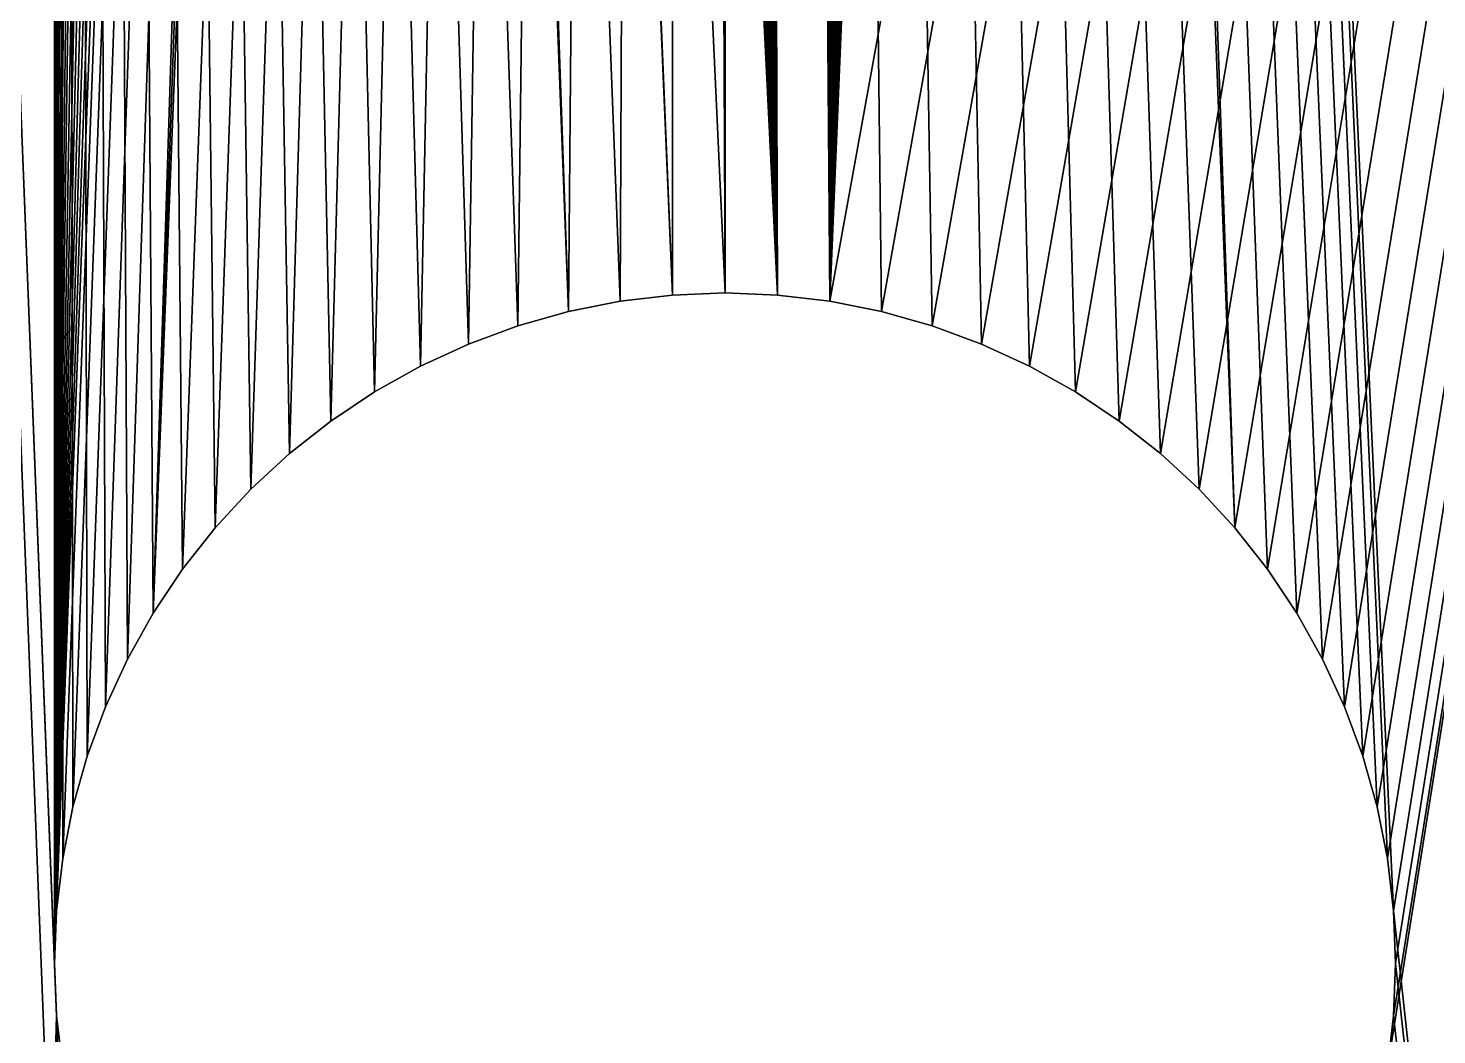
# Model space of a CAD drawing. Extents: x -23571 to -21677, y -4615 to -3990.
# Drawn here: x -23498.6 to -23491.24, y -4354.75 to -4349.5 of the extents above; entities that cross this region are included whole.
import ezdxf

# ---------------------------------------------------------------- set-up
doc = ezdxf.new("R2010")
doc.units = 0
doc.header["$MEASUREMENT"] = 0
doc.layers.add('ARCHITEKTURA_OBECN_', color=7, linetype='CONTINUOUS')

# ---------------------------------------------------------------- blocks, each defined once
blk = doc.blocks.new('*X31')
at = {"layer": 'ARCHITEKTURA_OBECN_', "color": 0, "linetype": 'Continuous'}
mesh = blk.add_polyface(dxfattribs=at)
corners = [(-23498.2875, -4429.4623, -210.4837), (-23498.3621, -4429.1978, -210.4837), (-23495.7758, -4498.9774, -210.4837), (-23498.4157, -4428.9283, -210.4837), (-23498.448, -4428.6553, -210.4837), (-23498.4588, -4428.3807, -210.4837), (-23504.9588, -4189.3807, -210.4837), (-23504.9588, -4593.3807, -210.4837), (-23498.448, -4428.1061, -210.4837), (-23497.943, -4356.2095, -210.4837), (-23495.7758, -4424.9774, -210.4837), (-23495.5063, -4424.9238, -210.4837), (-23495.2334, -4424.8915, -210.4837), (-23494.9588, -4424.8807, -210.4837), (-23497.2319, -4357.0422, -210.4837), (-23494.6842, -4424.8915, -210.4837), (-23497.016, -4357.2123, -210.4837), (-23494.9588, -4357.8807, -210.4837), (-23494.4113, -4424.9238, -210.4837), (-23494.6842, -4357.87, -210.4837), (-23495.2334, -4357.87, -210.4837), (-23491.4696, -4428.6553, -210.4837), (-23491.5019, -4428.9283, -210.4837), (-23494.6842, -4498.8915, -210.4837), (-23491.5555, -4429.1978, -210.4837), (-23491.6301, -4429.4623, -210.4837), (-23494.4113, -4498.9238, -210.4837), (-23464.9588, -4187.3807, -210.4837), (-23494.1417, -4498.9774, -210.4837), (-23493.8772, -4499.052, -210.4837), (-23493.6194, -4499.1472, -210.4837), (-23493.3698, -4499.2622, -210.4837), (-23493.13, -4499.3965, -210.4837), (-23492.9015, -4499.5492, -210.4837), (-23492.6857, -4499.7193, -210.4837), (-23492.4839, -4499.9059, -210.4837), (-23492.2974, -4500.1077, -210.4837), (-23492.1272, -4500.3235, -210.4837), (-23491.9745, -4500.552, -210.4837), (-23491.8403, -4500.7918, -210.4837), (-23491.7252, -4501.0413, -210.4837), (-23491.6301, -4501.2992, -210.4837), (-23491.5555, -4501.5637, -210.4837), (-23491.5019, -4501.8332, -210.4837), (-23464.9588, -4595.3807, -210.4837)]
mesh.append_faces([[corners[k] for k in face] for face in [(9, 10, 11), (17, 15, 18), (43, 44, 27)]], dxfattribs={"vtx0": -1, "vtx2": -1, "color": 0})
mesh.append_faces([[corners[k] for k in face] for face in [(0, 1, 2), (1, 3, 2), (3, 4, 2), (4, 5, 2), (6, 7, 8), (11, 12, 9), (12, 13, 14), (13, 15, 16), (19, 17, 18), (17, 20, 15), (21, 22, 23), (22, 24, 23), (24, 25, 23), (23, 26, 27), (26, 28, 27), (28, 29, 27), (29, 30, 27), (30, 31, 27), (31, 32, 27), (32, 33, 27), (33, 34, 27), (34, 35, 27), (35, 36, 27), (36, 37, 27), (37, 38, 27), (38, 39, 27), (39, 40, 27), (40, 41, 27), (41, 42, 27), (42, 43, 27)]], dxfattribs={"vtx1": -1, "vtx2": -1, "color": 0})
mesh = blk.add_polyface(dxfattribs=at)
corners = [(-23498.448, -4428.1061, -210.4837), (-23498.4157, -4427.8332, -210.4837), (-23504.9588, -4189.3807, -210.4837), (-23498.3621, -4427.5637, -210.4837), (-23498.2875, -4427.2992, -210.4837), (-23498.1924, -4427.0413, -210.4837), (-23498.0773, -4426.7918, -210.4837), (-23497.943, -4426.552, -210.4837), (-23497.7903, -4426.3235, -210.4837), (-23497.6202, -4426.1077, -210.4837), (-23497.4337, -4425.9059, -210.4837), (-23497.2319, -4425.7193, -210.4837), (-23497.016, -4425.5492, -210.4837), (-23496.7875, -4425.3965, -210.4837), (-23496.5478, -4425.2622, -210.4837), (-23496.2982, -4425.1472, -210.4837), (-23496.0403, -4425.052, -210.4837), (-23495.7758, -4424.9774, -210.4837), (-23498.4157, -4354.9283, -210.4837), (-23498.448, -4354.6553, -210.4837), (-23498.4588, -4354.3807, -210.4837), (-23493.13, -4425.3965, -210.4837), (-23492.9015, -4425.5492, -210.4837), (-23464.9588, -4187.3807, -210.4837), (-23492.6857, -4425.7193, -210.4837), (-23492.4839, -4425.9059, -210.4837), (-23492.2974, -4426.1077, -210.4837), (-23492.1272, -4426.3235, -210.4837), (-23491.9745, -4426.552, -210.4837), (-23491.8403, -4426.7918, -210.4837), (-23491.7252, -4427.0413, -210.4837), (-23491.6301, -4427.2992, -210.4837), (-23491.5555, -4427.5637, -210.4837), (-23491.5019, -4427.8332, -210.4837), (-23491.4696, -4428.1061, -210.4837), (-23491.4588, -4428.3807, -210.4837), (-23491.4696, -4428.6553, -210.4837), (-23494.6842, -4498.8915, -210.4837)]
mesh.append_faces([[corners[k] for k in face] for face in [(36, 37, 23)]], dxfattribs={"vtx0": -1, "vtx1": -1, "vtx2": -1, "color": 0})
mesh.append_faces([[corners[k] for k in face] for face in [(0, 1, 2), (1, 3, 2), (3, 4, 2), (4, 5, 2), (5, 6, 2), (6, 7, 2), (7, 8, 2), (8, 9, 2), (9, 10, 2), (10, 11, 2), (11, 12, 2), (12, 13, 2), (13, 14, 2), (14, 15, 2), (15, 16, 2), (16, 17, 2), (18, 19, 17), (19, 20, 17), (21, 22, 23), (22, 24, 23), (24, 25, 23), (25, 26, 23), (26, 27, 23), (27, 28, 23), (28, 29, 23), (29, 30, 23), (30, 31, 23), (31, 32, 23), (32, 33, 23), (33, 34, 23), (34, 35, 23), (35, 36, 23)]], dxfattribs={"vtx1": -1, "vtx2": -1, "color": 0})
mesh = blk.add_polyface(dxfattribs=at)
corners = [(-23498.4588, -4354.3807, -210.4837), (-23504.9588, -4189.3807, -210.4837), (-23495.7758, -4424.9774, -210.4837), (-23498.4588, -4280.3807, -210.4837), (-23498.448, -4354.1061, -210.4837), (-23498.4157, -4353.8332, -210.4837), (-23498.3621, -4353.5637, -210.4837), (-23498.2875, -4353.2992, -210.4837), (-23498.1924, -4353.0413, -210.4837), (-23498.0773, -4352.7918, -210.4837), (-23497.943, -4352.552, -210.4837), (-23497.7903, -4352.3235, -210.4837), (-23497.6202, -4352.1077, -210.4837), (-23497.4337, -4351.9059, -210.4837), (-23497.2319, -4351.7193, -210.4837), (-23497.016, -4351.5492, -210.4837), (-23496.7875, -4351.3965, -210.4837), (-23496.5478, -4351.2622, -210.4837), (-23496.2982, -4351.1472, -210.4837), (-23496.0403, -4351.052, -210.4837), (-23495.7758, -4350.9774, -210.4837), (-23498.1924, -4281.7201, -210.4837), (-23495.5063, -4350.9238, -210.4837), (-23495.2334, -4350.8915, -210.4837), (-23494.9588, -4350.8807, -210.4837), (-23498.0773, -4281.9697, -210.4837), (-23494.6842, -4350.8915, -210.4837), (-23494.4113, -4283.8376, -210.4837), (-23494.6842, -4283.87, -210.4837), (-23494.4113, -4350.9238, -210.4837), (-23494.9588, -4283.8807, -210.4837), (-23495.2334, -4283.87, -210.4837), (-23495.5063, -4283.8376, -210.4837), (-23491.5019, -4354.9283, -210.4837), (-23494.4113, -4424.9238, -210.4837), (-23464.9588, -4187.3807, -210.4837), (-23494.1417, -4424.9774, -210.4837), (-23493.8772, -4425.052, -210.4837), (-23493.6194, -4425.1472, -210.4837), (-23493.3698, -4425.2622, -210.4837), (-23493.13, -4425.3965, -210.4837)]
mesh.append_faces([[corners[k] for k in face] for face in [(0, 1, 2), (33, 34, 35)]], dxfattribs={"vtx0": -1, "vtx1": -1, "vtx2": -1, "color": 0})
mesh.append_faces([[corners[k] for k in face] for face in [(3, 0, 4), (21, 20, 22), (30, 26, 29)]], dxfattribs={"vtx0": -1, "vtx2": -1, "color": 0})
mesh.append_faces([[corners[k] for k in face] for face in [(4, 5, 3), (5, 6, 3), (6, 7, 3), (7, 8, 3), (8, 9, 3), (9, 10, 3), (10, 11, 3), (11, 12, 3), (12, 13, 3), (13, 14, 3), (14, 15, 3), (15, 16, 3), (16, 17, 3), (17, 18, 3), (18, 19, 3), (19, 20, 3), (22, 23, 21), (23, 24, 25), (24, 26, 25), (27, 28, 29), (28, 30, 29), (30, 31, 26), (31, 32, 26), (34, 36, 35), (36, 37, 35), (37, 38, 35), (38, 39, 35), (39, 40, 35)]], dxfattribs={"vtx1": -1, "vtx2": -1, "color": 0})
mesh = blk.add_polyface(dxfattribs=at)
corners = [(-23498.448, -4280.6553, -210.4837), (-23498.4588, -4280.3807, -210.4837), (-23495.7758, -4350.9774, -210.4837), (-23504.9588, -4189.3807, -210.4837), (-23498.4588, -4354.3807, -210.4837), (-23498.448, -4280.1061, -210.4837), (-23498.4157, -4279.8332, -210.4837), (-23498.3621, -4279.5637, -210.4837), (-23498.2875, -4279.2992, -210.4837), (-23498.1924, -4279.0413, -210.4837), (-23494.9588, -4209.8807, -210.4837), (-23494.1417, -4276.9774, -210.4837), (-23493.8772, -4277.052, -210.4837), (-23491.5019, -4279.8332, -210.4837), (-23491.4696, -4280.1061, -210.4837), (-23464.9588, -4187.3807, -210.4837), (-23491.4588, -4280.3807, -210.4837), (-23491.4696, -4280.6553, -210.4837), (-23491.5019, -4280.9283, -210.4837), (-23494.4113, -4350.9238, -210.4837), (-23494.1417, -4350.9774, -210.4837), (-23493.8772, -4351.052, -210.4837), (-23493.6194, -4351.1472, -210.4837), (-23493.3698, -4351.2622, -210.4837), (-23493.13, -4351.3965, -210.4837), (-23492.9015, -4351.5492, -210.4837), (-23492.6857, -4351.7193, -210.4837), (-23492.4839, -4351.9059, -210.4837), (-23492.2974, -4352.1077, -210.4837), (-23492.1272, -4352.3235, -210.4837), (-23491.9745, -4352.552, -210.4837), (-23491.8403, -4352.7918, -210.4837), (-23491.7252, -4353.0413, -210.4837), (-23491.6301, -4353.2992, -210.4837), (-23491.5555, -4353.5637, -210.4837), (-23491.5019, -4353.8332, -210.4837), (-23491.4696, -4354.1061, -210.4837), (-23491.4588, -4354.3807, -210.4837), (-23491.4696, -4354.6553, -210.4837), (-23491.5019, -4354.9283, -210.4837)]
mesh.append_faces([[corners[k] for k in face] for face in [(3, 4, 1), (18, 19, 15)]], dxfattribs={"vtx0": -1, "vtx1": -1, "vtx2": -1, "color": 0})
mesh.append_faces([[corners[k] for k in face] for face in [(10, 11, 12)]], dxfattribs={"vtx0": -1, "vtx2": -1, "color": 0})
mesh.append_faces([[corners[k] for k in face] for face in [(0, 1, 2), (1, 5, 3), (5, 6, 3), (6, 7, 3), (7, 8, 3), (8, 9, 3), (13, 14, 15), (14, 16, 15), (16, 17, 15), (17, 18, 15), (19, 20, 15), (20, 21, 15), (21, 22, 15), (22, 23, 15), (23, 24, 15), (24, 25, 15), (25, 26, 15), (26, 27, 15), (27, 28, 15), (28, 29, 15), (29, 30, 15), (30, 31, 15), (31, 32, 15), (32, 33, 15), (33, 34, 15), (34, 35, 15), (35, 36, 15), (36, 37, 15), (37, 38, 15), (38, 39, 15)]], dxfattribs={"vtx1": -1, "vtx2": -1, "color": 0})
mesh = blk.add_polyface(dxfattribs=at)
corners = [(-23495.2334, -4283.87, -216.4837), (-23497.7903, -4352.3235, -216.4837), (-23497.943, -4352.552, -216.4837), (-23498.0773, -4352.7918, -216.4837), (-23495.7758, -4283.784, -216.4837), (-23498.1924, -4353.0413, -216.4837), (-23498.2875, -4353.2992, -216.4837), (-23498.3621, -4353.5637, -216.4837), (-23498.4157, -4353.8332, -216.4837), (-23498.448, -4354.1061, -216.4837), (-23498.4588, -4354.3807, -216.4837), (-23494.9588, -4283.8807, -216.4837), (-23492.2974, -4352.1077, -216.4837), (-23492.4839, -4351.9059, -216.4837), (-23492.6857, -4351.7193, -216.4837), (-23492.9015, -4351.5492, -216.4837), (-23493.13, -4351.3965, -216.4837), (-23496.7875, -4351.3965, -216.4837), (-23497.016, -4351.5492, -216.4837), (-23497.2319, -4351.7193, -216.4837), (-23497.4337, -4351.9059, -216.4837), (-23497.6202, -4352.1077, -216.4837), (-23491.4696, -4354.1061, -216.4837), (-23491.5019, -4353.8332, -216.4837), (-23494.6842, -4283.87, -216.4837), (-23491.5555, -4353.5637, -216.4837), (-23491.6301, -4353.2992, -216.4837), (-23491.7252, -4353.0413, -216.4837), (-23491.8403, -4352.7918, -216.4837), (-23491.9745, -4352.552, -216.4837), (-23492.1272, -4352.3235, -216.4837), (-23494.1417, -4209.784, -216.4837), (-23493.8772, -4209.7094, -216.4837), (-23464.9588, -4595.3807, -216.4837), (-23493.6194, -4209.6143, -216.4837), (-23493.3698, -4209.4993, -216.4837), (-23493.13, -4209.365, -216.4837), (-23492.9015, -4209.2123, -216.4837), (-23492.6857, -4209.0422, -216.4837), (-23492.4839, -4208.8556, -216.4837), (-23464.9588, -4187.3807, -216.4837)]
mesh.append_faces([[corners[k] for k in face] for face in [(0, 1, 2), (11, 12, 13), (39, 40, 33)]], dxfattribs={"vtx0": -1, "vtx2": -1, "color": 0})
mesh.append_faces([[corners[k] for k in face] for face in [(2, 3, 4), (3, 5, 4), (5, 6, 4), (6, 7, 4), (7, 8, 4), (8, 9, 4), (9, 10, 4), (13, 14, 11), (14, 15, 11), (15, 16, 11), (17, 18, 0), (18, 19, 0), (19, 20, 0), (20, 21, 0), (21, 1, 0), (22, 23, 24), (23, 25, 24), (25, 26, 24), (26, 27, 24), (27, 28, 24), (28, 29, 24), (29, 30, 24), (30, 12, 24), (31, 32, 33), (32, 34, 33), (34, 35, 33), (35, 36, 33), (36, 37, 33), (37, 38, 33), (38, 39, 33)]], dxfattribs={"vtx1": -1, "vtx2": -1, "color": 0})
mesh = blk.add_polyface(dxfattribs=at)
corners = [(-23504.9588, -4593.3807, -216.4837), (-23504.9588, -4189.3807, -216.4837), (-23498.448, -4354.6553, -216.4837), (-23497.943, -4426.552, -216.4837), (-23495.7758, -4357.784, -216.4837), (-23495.5063, -4357.8376, -216.4837), (-23495.2334, -4357.87, -216.4837), (-23494.9588, -4357.8807, -216.4837), (-23497.7903, -4426.3235, -216.4837), (-23494.6842, -4357.87, -216.4837), (-23497.6202, -4426.1077, -216.4837), (-23494.4113, -4424.9238, -216.4837), (-23494.6842, -4424.8915, -216.4837), (-23494.4113, -4357.8376, -216.4837), (-23494.9588, -4424.8807, -216.4837), (-23495.2334, -4424.8915, -216.4837), (-23495.5063, -4424.9238, -216.4837), (-23494.6842, -4283.87, -216.4837), (-23494.4113, -4283.8376, -216.4837), (-23464.9588, -4595.3807, -216.4837), (-23494.1417, -4283.784, -216.4837), (-23493.8772, -4283.7094, -216.4837), (-23493.6194, -4283.6143, -216.4837), (-23493.3698, -4283.4993, -216.4837), (-23493.13, -4283.365, -216.4837), (-23492.9015, -4283.2123, -216.4837), (-23492.6857, -4283.0422, -216.4837), (-23492.4839, -4282.8556, -216.4837), (-23492.2974, -4282.6538, -216.4837), (-23492.1272, -4282.438, -216.4837), (-23491.9745, -4282.2095, -216.4837), (-23491.8403, -4281.9697, -216.4837), (-23491.7252, -4281.7201, -216.4837), (-23491.6301, -4281.4623, -216.4837), (-23491.5555, -4281.1978, -216.4837), (-23491.5019, -4280.9283, -216.4837), (-23491.4696, -4280.6553, -216.4837), (-23491.4588, -4280.3807, -216.4837), (-23491.4696, -4280.1061, -216.4837), (-23494.6842, -4209.87, -216.4837), (-23494.4113, -4209.8376, -216.4837), (-23494.1417, -4209.784, -216.4837)]
mesh.append_faces([[corners[k] for k in face] for face in [(38, 39, 19)]], dxfattribs={"vtx0": -1, "vtx1": -1, "vtx2": -1, "color": 0})
mesh.append_faces([[corners[k] for k in face] for face in [(3, 4, 5), (14, 9, 13)]], dxfattribs={"vtx0": -1, "vtx2": -1, "color": 0})
mesh.append_faces([[corners[k] for k in face] for face in [(0, 1, 2), (5, 6, 3), (6, 7, 8), (7, 9, 10), (11, 12, 13), (12, 14, 13), (14, 15, 9), (15, 16, 9), (17, 18, 19), (18, 20, 19), (20, 21, 19), (21, 22, 19), (22, 23, 19), (23, 24, 19), (24, 25, 19), (25, 26, 19), (26, 27, 19), (27, 28, 19), (28, 29, 19), (29, 30, 19), (30, 31, 19), (31, 32, 19), (32, 33, 19), (33, 34, 19), (34, 35, 19), (35, 36, 19), (36, 37, 19), (37, 38, 19), (39, 40, 19), (40, 41, 19)]], dxfattribs={"vtx1": -1, "vtx2": -1, "color": 0})
mesh = blk.add_polyface(dxfattribs=at)
corners = [(-23495.2334, -4209.87, -216.4837), (-23497.7903, -4278.3235, -216.4837), (-23497.943, -4278.552, -216.4837), (-23498.4588, -4280.3807, -216.4837), (-23498.4588, -4354.3807, -216.4837), (-23504.9588, -4189.3807, -216.4837), (-23494.9588, -4209.8807, -216.4837), (-23492.2974, -4278.1077, -216.4837), (-23492.4839, -4277.9059, -216.4837), (-23492.6857, -4277.7193, -216.4837), (-23492.9015, -4277.5492, -216.4837), (-23493.13, -4277.3965, -216.4837), (-23493.3698, -4277.2622, -216.4837), (-23493.6194, -4277.1472, -216.4837), (-23493.8772, -4277.052, -216.4837), (-23494.1417, -4276.9774, -216.4837), (-23494.4113, -4276.9238, -216.4837), (-23494.6842, -4276.8915, -216.4837), (-23495.2334, -4276.8915, -216.4837), (-23495.5063, -4276.9238, -216.4837), (-23495.7758, -4276.9774, -216.4837), (-23496.0403, -4277.052, -216.4837), (-23496.2982, -4277.1472, -216.4837), (-23496.5478, -4277.2622, -216.4837), (-23496.7875, -4277.3965, -216.4837), (-23497.016, -4277.5492, -216.4837), (-23497.2319, -4277.7193, -216.4837), (-23497.4337, -4277.9059, -216.4837), (-23497.6202, -4278.1077, -216.4837), (-23498.448, -4280.6553, -216.4837), (-23498.448, -4354.6553, -216.4837), (-23491.4696, -4280.1061, -216.4837), (-23491.5019, -4279.8332, -216.4837), (-23494.6842, -4209.87, -216.4837), (-23491.5555, -4279.5637, -216.4837), (-23491.6301, -4279.2992, -216.4837), (-23491.7252, -4279.0413, -216.4837), (-23491.8403, -4278.7918, -216.4837), (-23491.9745, -4278.552, -216.4837), (-23492.1272, -4278.3235, -216.4837)]
mesh.append_faces([[corners[k] for k in face] for face in [(3, 4, 5)]], dxfattribs={"vtx0": -1, "vtx1": -1, "vtx2": -1, "color": 0})
mesh.append_faces([[corners[k] for k in face] for face in [(0, 1, 2), (6, 7, 8), (4, 3, 29), (5, 4, 30)]], dxfattribs={"vtx0": -1, "vtx2": -1, "color": 0})
mesh.append_faces([[corners[k] for k in face] for face in [(8, 9, 6), (9, 10, 6), (10, 11, 6), (11, 12, 6), (12, 13, 6), (13, 14, 6), (14, 15, 6), (15, 16, 6), (16, 17, 6), (18, 19, 0), (19, 20, 0), (20, 21, 0), (21, 22, 0), (22, 23, 0), (23, 24, 0), (24, 25, 0), (25, 26, 0), (26, 27, 0), (27, 28, 0), (28, 1, 0), (31, 32, 33), (32, 34, 33), (34, 35, 33), (35, 36, 33), (36, 37, 33), (37, 38, 33), (38, 39, 33), (39, 7, 33)]], dxfattribs={"vtx1": -1, "vtx2": -1, "color": 0})
mesh = blk.add_polyface(dxfattribs=at)
corners = [(-23498.448, -4280.6553, -216.4837), (-23498.4157, -4280.9283, -216.4837), (-23498.4588, -4354.3807, -216.4837), (-23498.3621, -4281.1978, -216.4837), (-23498.2875, -4281.4623, -216.4837), (-23498.1924, -4281.7201, -216.4837), (-23498.0773, -4281.9697, -216.4837), (-23497.943, -4282.2095, -216.4837), (-23497.7903, -4282.438, -216.4837), (-23497.6202, -4282.6538, -216.4837), (-23497.4337, -4282.8556, -216.4837), (-23497.2319, -4283.0422, -216.4837), (-23497.016, -4283.2123, -216.4837), (-23496.7875, -4283.365, -216.4837), (-23496.5478, -4283.4993, -216.4837), (-23496.2982, -4283.6143, -216.4837), (-23496.0403, -4283.7094, -216.4837), (-23495.7758, -4283.784, -216.4837), (-23497.943, -4352.552, -216.4837), (-23495.5063, -4283.8376, -216.4837), (-23495.2334, -4283.87, -216.4837), (-23493.13, -4351.3965, -216.4837), (-23493.3698, -4351.2622, -216.4837), (-23494.9588, -4283.8807, -216.4837), (-23493.6194, -4351.1472, -216.4837), (-23493.8772, -4351.052, -216.4837), (-23494.1417, -4350.9774, -216.4837), (-23494.4113, -4350.9238, -216.4837), (-23494.6842, -4350.8915, -216.4837), (-23494.9588, -4350.8807, -216.4837), (-23495.2334, -4350.8915, -216.4837), (-23495.5063, -4350.9238, -216.4837), (-23495.7758, -4350.9774, -216.4837), (-23496.0403, -4351.052, -216.4837), (-23496.2982, -4351.1472, -216.4837), (-23496.5478, -4351.2622, -216.4837), (-23496.7875, -4351.3965, -216.4837), (-23492.2974, -4352.1077, -216.4837), (-23494.6842, -4283.87, -216.4837)]
mesh.append_faces([[corners[k] for k in face] for face in [(18, 17, 19), (29, 20, 23), (37, 23, 38)]], dxfattribs={"vtx0": -1, "vtx2": -1, "color": 0})
mesh.append_faces([[corners[k] for k in face] for face in [(0, 1, 2), (1, 3, 2), (3, 4, 2), (4, 5, 2), (5, 6, 2), (6, 7, 2), (7, 8, 2), (8, 9, 2), (9, 10, 2), (10, 11, 2), (11, 12, 2), (12, 13, 2), (13, 14, 2), (14, 15, 2), (15, 16, 2), (16, 17, 2), (19, 20, 18), (21, 22, 23), (22, 24, 23), (24, 25, 23), (25, 26, 23), (26, 27, 23), (27, 28, 23), (28, 29, 23), (29, 30, 20), (30, 31, 20), (31, 32, 20), (32, 33, 20), (33, 34, 20), (34, 35, 20), (35, 36, 20)]], dxfattribs={"vtx1": -1, "vtx2": -1, "color": 0})
mesh = blk.add_polyface(dxfattribs=at)
corners = [(-23495.2334, -4350.8915, -210.4837), (-23498.0773, -4281.9697, -210.4837), (-23498.1924, -4281.7201, -210.4837), (-23498.2875, -4281.4623, -210.4837), (-23495.7758, -4350.9774, -210.4837), (-23498.3621, -4281.1978, -210.4837), (-23498.4157, -4280.9283, -210.4837), (-23498.448, -4280.6553, -210.4837), (-23491.5019, -4280.9283, -210.4837), (-23491.5555, -4281.1978, -210.4837), (-23494.4113, -4350.9238, -210.4837), (-23491.6301, -4281.4623, -210.4837), (-23491.7252, -4281.7201, -210.4837), (-23491.8403, -4281.9697, -210.4837), (-23491.9745, -4282.2095, -210.4837), (-23492.1272, -4282.438, -210.4837), (-23492.2974, -4282.6538, -210.4837), (-23492.4839, -4282.8556, -210.4837), (-23492.6857, -4283.0422, -210.4837), (-23492.9015, -4283.2123, -210.4837), (-23493.13, -4283.365, -210.4837), (-23493.3698, -4283.4993, -210.4837), (-23493.6194, -4283.6143, -210.4837), (-23493.8772, -4283.7094, -210.4837), (-23494.1417, -4283.784, -210.4837), (-23494.4113, -4283.8376, -210.4837), (-23495.5063, -4283.8376, -210.4837), (-23495.7758, -4283.784, -210.4837), (-23494.6842, -4350.8915, -210.4837), (-23496.0403, -4283.7094, -210.4837), (-23496.2982, -4283.6143, -210.4837), (-23496.5478, -4283.4993, -210.4837), (-23496.7875, -4283.365, -210.4837), (-23497.016, -4283.2123, -210.4837), (-23497.2319, -4283.0422, -210.4837), (-23497.4337, -4282.8556, -210.4837), (-23497.6202, -4282.6538, -210.4837), (-23497.7903, -4282.438, -210.4837), (-23497.943, -4282.2095, -210.4837)]
mesh.append_faces([[corners[k] for k in face] for face in [(0, 1, 2)]], dxfattribs={"vtx0": -1, "vtx2": -1, "color": 0})
mesh.append_faces([[corners[k] for k in face] for face in [(2, 3, 4), (3, 5, 4), (5, 6, 4), (6, 7, 4), (8, 9, 10), (9, 11, 10), (11, 12, 10), (12, 13, 10), (13, 14, 10), (14, 15, 10), (15, 16, 10), (16, 17, 10), (17, 18, 10), (18, 19, 10), (19, 20, 10), (20, 21, 10), (21, 22, 10), (22, 23, 10), (23, 24, 10), (24, 25, 10), (26, 27, 28), (27, 29, 28), (29, 30, 28), (30, 31, 28), (31, 32, 28), (32, 33, 28), (33, 34, 28), (34, 35, 28), (35, 36, 28), (36, 37, 28), (37, 38, 28), (38, 1, 28)]], dxfattribs={"vtx1": -1, "vtx2": -1, "color": 0})
mesh = blk.add_polyface(dxfattribs=at)
corners = [(-23498.448, -4354.6553, -216.4837), (-23498.4157, -4354.9283, -216.4837), (-23504.9588, -4593.3807, -216.4837), (-23498.3621, -4355.1978, -216.4837), (-23498.2875, -4355.4623, -216.4837), (-23498.1924, -4355.7201, -216.4837), (-23498.0773, -4355.9697, -216.4837), (-23497.943, -4356.2095, -216.4837), (-23497.7903, -4356.438, -216.4837), (-23497.6202, -4356.6538, -216.4837), (-23497.4337, -4356.8556, -216.4837), (-23497.2319, -4357.0422, -216.4837), (-23497.016, -4357.2123, -216.4837), (-23496.7875, -4357.365, -216.4837), (-23496.5478, -4357.4993, -216.4837), (-23496.2982, -4357.6143, -216.4837), (-23496.0403, -4357.7094, -216.4837), (-23495.7758, -4357.784, -216.4837), (-23498.448, -4428.1061, -216.4837), (-23498.4588, -4428.3807, -216.4837), (-23493.6194, -4357.6143, -216.4837), (-23493.3698, -4357.4993, -216.4837), (-23464.9588, -4595.3807, -216.4837), (-23493.13, -4357.365, -216.4837), (-23492.9015, -4357.2123, -216.4837), (-23492.6857, -4357.0422, -216.4837), (-23492.4839, -4356.8556, -216.4837), (-23492.2974, -4356.6538, -216.4837), (-23492.1272, -4356.438, -216.4837), (-23491.9745, -4356.2095, -216.4837), (-23491.8403, -4355.9697, -216.4837), (-23491.7252, -4355.7201, -216.4837), (-23491.6301, -4355.4623, -216.4837), (-23491.5555, -4355.1978, -216.4837), (-23491.5019, -4354.9283, -216.4837), (-23491.4696, -4354.6553, -216.4837), (-23491.4588, -4354.3807, -216.4837), (-23491.4696, -4354.1061, -216.4837), (-23494.6842, -4283.87, -216.4837)]
mesh.append_faces([[corners[k] for k in face] for face in [(37, 38, 22)]], dxfattribs={"vtx0": -1, "vtx1": -1, "vtx2": -1, "color": 0})
mesh.append_faces([[corners[k] for k in face] for face in [(0, 1, 2), (1, 3, 2), (3, 4, 2), (4, 5, 2), (5, 6, 2), (6, 7, 2), (7, 8, 2), (8, 9, 2), (9, 10, 2), (10, 11, 2), (11, 12, 2), (12, 13, 2), (13, 14, 2), (14, 15, 2), (15, 16, 2), (16, 17, 2), (18, 19, 17), (20, 21, 22), (21, 23, 22), (23, 24, 22), (24, 25, 22), (25, 26, 22), (26, 27, 22), (27, 28, 22), (28, 29, 22), (29, 30, 22), (30, 31, 22), (31, 32, 22), (32, 33, 22), (33, 34, 22), (34, 35, 22), (35, 36, 22), (36, 37, 22)]], dxfattribs={"vtx1": -1, "vtx2": -1, "color": 0})
mesh = blk.add_polyface(dxfattribs=at)
corners = [(-23495.7758, -4350.9774, -210.4837), (-23495.7758, -4350.9774, -216.4837), (-23495.5063, -4350.9238, -216.4837), (-23495.5063, -4350.9238, -210.4837)]
mesh.append_faces([[corners[k] for k in face] for face in [(3, 0, 2)]], dxfattribs={"vtx1": -1, "color": 0})
mesh.append_faces([[corners[k] for k in face] for face in [(0, 1, 2)]], dxfattribs={"vtx2": -1, "color": 0})
mesh = blk.add_polyface(dxfattribs=at)
corners = [(-23495.5063, -4350.9238, -210.4837), (-23495.5063, -4350.9238, -216.4837), (-23495.2334, -4350.8915, -216.4837), (-23495.2334, -4350.8915, -210.4837)]
mesh.append_faces([[corners[k] for k in face] for face in [(3, 0, 2)]], dxfattribs={"vtx1": -1, "color": 0})
mesh.append_faces([[corners[k] for k in face] for face in [(0, 1, 2)]], dxfattribs={"vtx2": -1, "color": 0})
mesh = blk.add_polyface(dxfattribs=at)
corners = [(-23495.2334, -4350.8915, -210.4837), (-23495.2334, -4350.8915, -216.4837), (-23494.9588, -4350.8807, -216.4837), (-23494.9588, -4350.8807, -210.4837)]
mesh.append_faces([[corners[k] for k in face] for face in [(3, 0, 2)]], dxfattribs={"vtx1": -1, "color": 0})
mesh.append_faces([[corners[k] for k in face] for face in [(0, 1, 2)]], dxfattribs={"vtx2": -1, "color": 0})
mesh = blk.add_polyface(dxfattribs=at)
corners = [(-23494.9588, -4350.8807, -210.4837), (-23494.9588, -4350.8807, -216.4837), (-23494.6842, -4350.8915, -216.4837), (-23494.6842, -4350.8915, -210.4837)]
mesh.append_faces([[corners[k] for k in face] for face in [(3, 0, 2)]], dxfattribs={"vtx1": -1, "color": 0})
mesh.append_faces([[corners[k] for k in face] for face in [(0, 1, 2)]], dxfattribs={"vtx2": -1, "color": 0})
mesh = blk.add_polyface(dxfattribs=at)
corners = [(-23494.6842, -4350.8915, -210.4837), (-23494.6842, -4350.8915, -216.4837), (-23494.4113, -4350.9238, -216.4837), (-23494.4113, -4350.9238, -210.4837)]
mesh.append_faces([[corners[k] for k in face] for face in [(3, 0, 2)]], dxfattribs={"vtx1": -1, "color": 0})
mesh.append_faces([[corners[k] for k in face] for face in [(0, 1, 2)]], dxfattribs={"vtx2": -1, "color": 0})
mesh = blk.add_polyface(dxfattribs=at)
corners = [(-23494.4113, -4350.9238, -210.4837), (-23494.4113, -4350.9238, -216.4837), (-23494.1417, -4350.9774, -216.4837), (-23494.1417, -4350.9774, -210.4837)]
mesh.append_faces([[corners[k] for k in face] for face in [(3, 0, 2)]], dxfattribs={"vtx1": -1, "color": 0})
mesh.append_faces([[corners[k] for k in face] for face in [(0, 1, 2)]], dxfattribs={"vtx2": -1, "color": 0})
mesh = blk.add_polyface(dxfattribs=at)
corners = [(-23496.0403, -4351.052, -210.4837), (-23496.0403, -4351.052, -216.4837), (-23495.7758, -4350.9774, -216.4837), (-23495.7758, -4350.9774, -210.4837)]
mesh.append_faces([[corners[k] for k in face] for face in [(3, 0, 2)]], dxfattribs={"vtx1": -1, "color": 0})
mesh.append_faces([[corners[k] for k in face] for face in [(0, 1, 2)]], dxfattribs={"vtx2": -1, "color": 0})
mesh = blk.add_polyface(dxfattribs=at)
corners = [(-23494.1417, -4350.9774, -210.4837), (-23494.1417, -4350.9774, -216.4837), (-23493.8772, -4351.052, -216.4837), (-23493.8772, -4351.052, -210.4837)]
mesh.append_faces([[corners[k] for k in face] for face in [(3, 0, 2)]], dxfattribs={"vtx1": -1, "color": 0})
mesh.append_faces([[corners[k] for k in face] for face in [(0, 1, 2)]], dxfattribs={"vtx2": -1, "color": 0})
mesh = blk.add_polyface(dxfattribs=at)
corners = [(-23496.2982, -4351.1472, -210.4837), (-23496.2982, -4351.1472, -216.4837), (-23496.0403, -4351.052, -216.4837), (-23496.0403, -4351.052, -210.4837)]
mesh.append_faces([[corners[k] for k in face] for face in [(3, 0, 2)]], dxfattribs={"vtx1": -1, "color": 0})
mesh.append_faces([[corners[k] for k in face] for face in [(0, 1, 2)]], dxfattribs={"vtx2": -1, "color": 0})
mesh = blk.add_polyface(dxfattribs=at)
corners = [(-23493.8772, -4351.052, -210.4837), (-23493.8772, -4351.052, -216.4837), (-23493.6194, -4351.1472, -216.4837), (-23493.6194, -4351.1472, -210.4837)]
mesh.append_faces([[corners[k] for k in face] for face in [(3, 0, 2)]], dxfattribs={"vtx1": -1, "color": 0})
mesh.append_faces([[corners[k] for k in face] for face in [(0, 1, 2)]], dxfattribs={"vtx2": -1, "color": 0})
mesh = blk.add_polyface(dxfattribs=at)
corners = [(-23496.5478, -4351.2622, -210.4837), (-23496.5478, -4351.2622, -216.4837), (-23496.2982, -4351.1472, -216.4837), (-23496.2982, -4351.1472, -210.4837)]
mesh.append_faces([[corners[k] for k in face] for face in [(3, 0, 2)]], dxfattribs={"vtx1": -1, "color": 0})
mesh.append_faces([[corners[k] for k in face] for face in [(0, 1, 2)]], dxfattribs={"vtx2": -1, "color": 0})
mesh = blk.add_polyface(dxfattribs=at)
corners = [(-23493.6194, -4351.1472, -210.4837), (-23493.6194, -4351.1472, -216.4837), (-23493.3698, -4351.2622, -216.4837), (-23493.3698, -4351.2622, -210.4837)]
mesh.append_faces([[corners[k] for k in face] for face in [(3, 0, 2)]], dxfattribs={"vtx1": -1, "color": 0})
mesh.append_faces([[corners[k] for k in face] for face in [(0, 1, 2)]], dxfattribs={"vtx2": -1, "color": 0})
mesh = blk.add_polyface(dxfattribs=at)
corners = [(-23496.7875, -4351.3965, -210.4837), (-23496.7875, -4351.3965, -216.4837), (-23496.5478, -4351.2622, -216.4837), (-23496.5478, -4351.2622, -210.4837)]
mesh.append_faces([[corners[k] for k in face] for face in [(3, 0, 2)]], dxfattribs={"vtx1": -1, "color": 0})
mesh.append_faces([[corners[k] for k in face] for face in [(0, 1, 2)]], dxfattribs={"vtx2": -1, "color": 0})
mesh = blk.add_polyface(dxfattribs=at)
corners = [(-23493.3698, -4351.2622, -210.4837), (-23493.3698, -4351.2622, -216.4837), (-23493.13, -4351.3965, -216.4837), (-23493.13, -4351.3965, -210.4837)]
mesh.append_faces([[corners[k] for k in face] for face in [(3, 0, 2)]], dxfattribs={"vtx1": -1, "color": 0})
mesh.append_faces([[corners[k] for k in face] for face in [(0, 1, 2)]], dxfattribs={"vtx2": -1, "color": 0})
mesh = blk.add_polyface(dxfattribs=at)
corners = [(-23497.016, -4351.5492, -210.4837), (-23497.016, -4351.5492, -216.4837), (-23496.7875, -4351.3965, -216.4837), (-23496.7875, -4351.3965, -210.4837)]
mesh.append_faces([[corners[k] for k in face] for face in [(3, 0, 2)]], dxfattribs={"vtx1": -1, "color": 0})
mesh.append_faces([[corners[k] for k in face] for face in [(0, 1, 2)]], dxfattribs={"vtx2": -1, "color": 0})
mesh = blk.add_polyface(dxfattribs=at)
corners = [(-23493.13, -4351.3965, -210.4837), (-23493.13, -4351.3965, -216.4837), (-23492.9015, -4351.5492, -216.4837), (-23492.9015, -4351.5492, -210.4837)]
mesh.append_faces([[corners[k] for k in face] for face in [(3, 0, 2)]], dxfattribs={"vtx1": -1, "color": 0})
mesh.append_faces([[corners[k] for k in face] for face in [(0, 1, 2)]], dxfattribs={"vtx2": -1, "color": 0})
mesh = blk.add_polyface(dxfattribs=at)
corners = [(-23497.2319, -4351.7193, -210.4837), (-23497.2319, -4351.7193, -216.4837), (-23497.016, -4351.5492, -216.4837), (-23497.016, -4351.5492, -210.4837)]
mesh.append_faces([[corners[k] for k in face] for face in [(3, 0, 2)]], dxfattribs={"vtx1": -1, "color": 0})
mesh.append_faces([[corners[k] for k in face] for face in [(0, 1, 2)]], dxfattribs={"vtx2": -1, "color": 0})
mesh = blk.add_polyface(dxfattribs=at)
corners = [(-23492.9015, -4351.5492, -210.4837), (-23492.9015, -4351.5492, -216.4837), (-23492.6857, -4351.7193, -216.4837), (-23492.6857, -4351.7193, -210.4837)]
mesh.append_faces([[corners[k] for k in face] for face in [(3, 0, 2)]], dxfattribs={"vtx1": -1, "color": 0})
mesh.append_faces([[corners[k] for k in face] for face in [(0, 1, 2)]], dxfattribs={"vtx2": -1, "color": 0})
mesh = blk.add_polyface(dxfattribs=at)
corners = [(-23497.4337, -4351.9059, -210.4837), (-23497.4337, -4351.9059, -216.4837), (-23497.2319, -4351.7193, -216.4837), (-23497.2319, -4351.7193, -210.4837)]
mesh.append_faces([[corners[k] for k in face] for face in [(3, 0, 2)]], dxfattribs={"vtx1": -1, "color": 0})
mesh.append_faces([[corners[k] for k in face] for face in [(0, 1, 2)]], dxfattribs={"vtx2": -1, "color": 0})
mesh = blk.add_polyface(dxfattribs=at)
corners = [(-23492.6857, -4351.7193, -210.4837), (-23492.6857, -4351.7193, -216.4837), (-23492.4839, -4351.9059, -216.4837), (-23492.4839, -4351.9059, -210.4837)]
mesh.append_faces([[corners[k] for k in face] for face in [(3, 0, 2)]], dxfattribs={"vtx1": -1, "color": 0})
mesh.append_faces([[corners[k] for k in face] for face in [(0, 1, 2)]], dxfattribs={"vtx2": -1, "color": 0})
mesh = blk.add_polyface(dxfattribs=at)
corners = [(-23497.6202, -4352.1077, -210.4837), (-23497.6202, -4352.1077, -216.4837), (-23497.4337, -4351.9059, -216.4837), (-23497.4337, -4351.9059, -210.4837)]
mesh.append_faces([[corners[k] for k in face] for face in [(3, 0, 2)]], dxfattribs={"vtx1": -1, "color": 0})
mesh.append_faces([[corners[k] for k in face] for face in [(0, 1, 2)]], dxfattribs={"vtx2": -1, "color": 0})
mesh = blk.add_polyface(dxfattribs=at)
corners = [(-23492.4839, -4351.9059, -210.4837), (-23492.4839, -4351.9059, -216.4837), (-23492.2974, -4352.1077, -216.4837), (-23492.2974, -4352.1077, -210.4837)]
mesh.append_faces([[corners[k] for k in face] for face in [(3, 0, 2)]], dxfattribs={"vtx1": -1, "color": 0})
mesh.append_faces([[corners[k] for k in face] for face in [(0, 1, 2)]], dxfattribs={"vtx2": -1, "color": 0})
mesh = blk.add_polyface(dxfattribs=at)
corners = [(-23497.7903, -4352.3235, -210.4837), (-23497.7903, -4352.3235, -216.4837), (-23497.6202, -4352.1077, -216.4837), (-23497.6202, -4352.1077, -210.4837)]
mesh.append_faces([[corners[k] for k in face] for face in [(3, 0, 2)]], dxfattribs={"vtx1": -1, "color": 0})
mesh.append_faces([[corners[k] for k in face] for face in [(0, 1, 2)]], dxfattribs={"vtx2": -1, "color": 0})
mesh = blk.add_polyface(dxfattribs=at)
corners = [(-23492.2974, -4352.1077, -210.4837), (-23492.2974, -4352.1077, -216.4837), (-23492.1272, -4352.3235, -216.4837), (-23492.1272, -4352.3235, -210.4837)]
mesh.append_faces([[corners[k] for k in face] for face in [(3, 0, 2)]], dxfattribs={"vtx1": -1, "color": 0})
mesh.append_faces([[corners[k] for k in face] for face in [(0, 1, 2)]], dxfattribs={"vtx2": -1, "color": 0})
mesh = blk.add_polyface(dxfattribs=at)
corners = [(-23497.943, -4352.552, -210.4837), (-23497.943, -4352.552, -216.4837), (-23497.7903, -4352.3235, -216.4837), (-23497.7903, -4352.3235, -210.4837)]
mesh.append_faces([[corners[k] for k in face] for face in [(3, 0, 2)]], dxfattribs={"vtx1": -1, "color": 0})
mesh.append_faces([[corners[k] for k in face] for face in [(0, 1, 2)]], dxfattribs={"vtx2": -1, "color": 0})
mesh = blk.add_polyface(dxfattribs=at)
corners = [(-23492.1272, -4352.3235, -210.4837), (-23492.1272, -4352.3235, -216.4837), (-23491.9745, -4352.552, -216.4837), (-23491.9745, -4352.552, -210.4837)]
mesh.append_faces([[corners[k] for k in face] for face in [(3, 0, 2)]], dxfattribs={"vtx1": -1, "color": 0})
mesh.append_faces([[corners[k] for k in face] for face in [(0, 1, 2)]], dxfattribs={"vtx2": -1, "color": 0})
mesh = blk.add_polyface(dxfattribs=at)
corners = [(-23498.0773, -4352.7918, -210.4837), (-23498.0773, -4352.7918, -216.4837), (-23497.943, -4352.552, -216.4837), (-23497.943, -4352.552, -210.4837)]
mesh.append_faces([[corners[k] for k in face] for face in [(3, 0, 2)]], dxfattribs={"vtx1": -1, "color": 0})
mesh.append_faces([[corners[k] for k in face] for face in [(0, 1, 2)]], dxfattribs={"vtx2": -1, "color": 0})
mesh = blk.add_polyface(dxfattribs=at)
corners = [(-23491.9745, -4352.552, -210.4837), (-23491.9745, -4352.552, -216.4837), (-23491.8403, -4352.7918, -216.4837), (-23491.8403, -4352.7918, -210.4837)]
mesh.append_faces([[corners[k] for k in face] for face in [(3, 0, 2)]], dxfattribs={"vtx1": -1, "color": 0})
mesh.append_faces([[corners[k] for k in face] for face in [(0, 1, 2)]], dxfattribs={"vtx2": -1, "color": 0})
mesh = blk.add_polyface(dxfattribs=at)
corners = [(-23498.1924, -4353.0413, -210.4837), (-23498.1924, -4353.0413, -216.4837), (-23498.0773, -4352.7918, -216.4837), (-23498.0773, -4352.7918, -210.4837)]
mesh.append_faces([[corners[k] for k in face] for face in [(3, 0, 2)]], dxfattribs={"vtx1": -1, "color": 0})
mesh.append_faces([[corners[k] for k in face] for face in [(0, 1, 2)]], dxfattribs={"vtx2": -1, "color": 0})
mesh = blk.add_polyface(dxfattribs=at)
corners = [(-23491.8403, -4352.7918, -210.4837), (-23491.8403, -4352.7918, -216.4837), (-23491.7252, -4353.0413, -216.4837), (-23491.7252, -4353.0413, -210.4837)]
mesh.append_faces([[corners[k] for k in face] for face in [(3, 0, 2)]], dxfattribs={"vtx1": -1, "color": 0})
mesh.append_faces([[corners[k] for k in face] for face in [(0, 1, 2)]], dxfattribs={"vtx2": -1, "color": 0})
mesh = blk.add_polyface(dxfattribs=at)
corners = [(-23498.2875, -4353.2992, -210.4837), (-23498.2875, -4353.2992, -216.4837), (-23498.1924, -4353.0413, -216.4837), (-23498.1924, -4353.0413, -210.4837)]
mesh.append_faces([[corners[k] for k in face] for face in [(3, 0, 2)]], dxfattribs={"vtx1": -1, "color": 0})
mesh.append_faces([[corners[k] for k in face] for face in [(0, 1, 2)]], dxfattribs={"vtx2": -1, "color": 0})
mesh = blk.add_polyface(dxfattribs=at)
corners = [(-23491.7252, -4353.0413, -210.4837), (-23491.7252, -4353.0413, -216.4837), (-23491.6301, -4353.2992, -216.4837), (-23491.6301, -4353.2992, -210.4837)]
mesh.append_faces([[corners[k] for k in face] for face in [(3, 0, 2)]], dxfattribs={"vtx1": -1, "color": 0})
mesh.append_faces([[corners[k] for k in face] for face in [(0, 1, 2)]], dxfattribs={"vtx2": -1, "color": 0})
mesh = blk.add_polyface(dxfattribs=at)
corners = [(-23498.3621, -4353.5637, -210.4837), (-23498.3621, -4353.5637, -216.4837), (-23498.2875, -4353.2992, -216.4837), (-23498.2875, -4353.2992, -210.4837)]
mesh.append_faces([[corners[k] for k in face] for face in [(3, 0, 2)]], dxfattribs={"vtx1": -1, "color": 0})
mesh.append_faces([[corners[k] for k in face] for face in [(0, 1, 2)]], dxfattribs={"vtx2": -1, "color": 0})
mesh = blk.add_polyface(dxfattribs=at)
corners = [(-23491.6301, -4353.2992, -210.4837), (-23491.6301, -4353.2992, -216.4837), (-23491.5555, -4353.5637, -216.4837), (-23491.5555, -4353.5637, -210.4837)]
mesh.append_faces([[corners[k] for k in face] for face in [(3, 0, 2)]], dxfattribs={"vtx1": -1, "color": 0})
mesh.append_faces([[corners[k] for k in face] for face in [(0, 1, 2)]], dxfattribs={"vtx2": -1, "color": 0})
mesh = blk.add_polyface(dxfattribs=at)
corners = [(-23498.4157, -4353.8332, -210.4837), (-23498.4157, -4353.8332, -216.4837), (-23498.3621, -4353.5637, -216.4837), (-23498.3621, -4353.5637, -210.4837)]
mesh.append_faces([[corners[k] for k in face] for face in [(3, 0, 2)]], dxfattribs={"vtx1": -1, "color": 0})
mesh.append_faces([[corners[k] for k in face] for face in [(0, 1, 2)]], dxfattribs={"vtx2": -1, "color": 0})
mesh = blk.add_polyface(dxfattribs=at)
corners = [(-23491.5555, -4353.5637, -210.4837), (-23491.5555, -4353.5637, -216.4837), (-23491.5019, -4353.8332, -216.4837), (-23491.5019, -4353.8332, -210.4837)]
mesh.append_faces([[corners[k] for k in face] for face in [(3, 0, 2)]], dxfattribs={"vtx1": -1, "color": 0})
mesh.append_faces([[corners[k] for k in face] for face in [(0, 1, 2)]], dxfattribs={"vtx2": -1, "color": 0})
mesh = blk.add_polyface(dxfattribs=at)
corners = [(-23498.448, -4354.1061, -210.4837), (-23498.448, -4354.1061, -216.4837), (-23498.4157, -4353.8332, -216.4837), (-23498.4157, -4353.8332, -210.4837)]
mesh.append_faces([[corners[k] for k in face] for face in [(3, 0, 2)]], dxfattribs={"vtx1": -1, "color": 0})
mesh.append_faces([[corners[k] for k in face] for face in [(0, 1, 2)]], dxfattribs={"vtx2": -1, "color": 0})
mesh = blk.add_polyface(dxfattribs=at)
corners = [(-23491.5019, -4353.8332, -210.4837), (-23491.5019, -4353.8332, -216.4837), (-23491.4696, -4354.1061, -216.4837), (-23491.4696, -4354.1061, -210.4837)]
mesh.append_faces([[corners[k] for k in face] for face in [(3, 0, 2)]], dxfattribs={"vtx1": -1, "color": 0})
mesh.append_faces([[corners[k] for k in face] for face in [(0, 1, 2)]], dxfattribs={"vtx2": -1, "color": 0})
mesh = blk.add_polyface(dxfattribs=at)
corners = [(-23498.4588, -4354.3807, -210.4837), (-23498.4588, -4354.3807, -216.4837), (-23498.448, -4354.1061, -216.4837), (-23498.448, -4354.1061, -210.4837)]
mesh.append_faces([[corners[k] for k in face] for face in [(3, 0, 2)]], dxfattribs={"vtx1": -1, "color": 0})
mesh.append_faces([[corners[k] for k in face] for face in [(0, 1, 2)]], dxfattribs={"vtx2": -1, "color": 0})
mesh = blk.add_polyface(dxfattribs=at)
corners = [(-23491.4696, -4354.1061, -210.4837), (-23491.4696, -4354.1061, -216.4837), (-23491.4588, -4354.3807, -216.4837), (-23491.4588, -4354.3807, -210.4837)]
mesh.append_faces([[corners[k] for k in face] for face in [(3, 0, 2)]], dxfattribs={"vtx1": -1, "color": 0})
mesh.append_faces([[corners[k] for k in face] for face in [(0, 1, 2)]], dxfattribs={"vtx2": -1, "color": 0})
mesh = blk.add_polyface(dxfattribs=at)
corners = [(-23498.448, -4354.6553, -210.4837), (-23498.448, -4354.6553, -216.4837), (-23498.4588, -4354.3807, -216.4837), (-23498.4588, -4354.3807, -210.4837)]
mesh.append_faces([[corners[k] for k in face] for face in [(3, 0, 2)]], dxfattribs={"vtx1": -1, "color": 0})
mesh.append_faces([[corners[k] for k in face] for face in [(0, 1, 2)]], dxfattribs={"vtx2": -1, "color": 0})
mesh = blk.add_polyface(dxfattribs=at)
corners = [(-23491.4588, -4354.3807, -210.4837), (-23491.4588, -4354.3807, -216.4837), (-23491.4696, -4354.6553, -216.4837), (-23491.4696, -4354.6553, -210.4837)]
mesh.append_faces([[corners[k] for k in face] for face in [(3, 0, 2)]], dxfattribs={"vtx1": -1, "color": 0})
mesh.append_faces([[corners[k] for k in face] for face in [(0, 1, 2)]], dxfattribs={"vtx2": -1, "color": 0})
mesh = blk.add_polyface(dxfattribs=at)
corners = [(-23498.4157, -4354.9283, -210.4837), (-23498.4157, -4354.9283, -216.4837), (-23498.448, -4354.6553, -216.4837), (-23498.448, -4354.6553, -210.4837)]
mesh.append_faces([[corners[k] for k in face] for face in [(3, 0, 2)]], dxfattribs={"vtx1": -1, "color": 0})
mesh.append_faces([[corners[k] for k in face] for face in [(0, 1, 2)]], dxfattribs={"vtx2": -1, "color": 0})
mesh = blk.add_polyface(dxfattribs=at)
corners = [(-23491.4696, -4354.6553, -210.4837), (-23491.4696, -4354.6553, -216.4837), (-23491.5019, -4354.9283, -216.4837), (-23491.5019, -4354.9283, -210.4837)]
mesh.append_faces([[corners[k] for k in face] for face in [(3, 0, 2)]], dxfattribs={"vtx1": -1, "color": 0})
mesh.append_faces([[corners[k] for k in face] for face in [(0, 1, 2)]], dxfattribs={"vtx2": -1, "color": 0})

msp = doc.modelspace()

# ---------------------------------------------------------------- block references
at = {"layer": 'ARCHITEKTURA_OBECN_', "color": 0, "linetype": 'Continuous'}
msp.add_blockref('*X31', (0, 0), dxfattribs=at)

doc.saveas('drawing.dxf')
